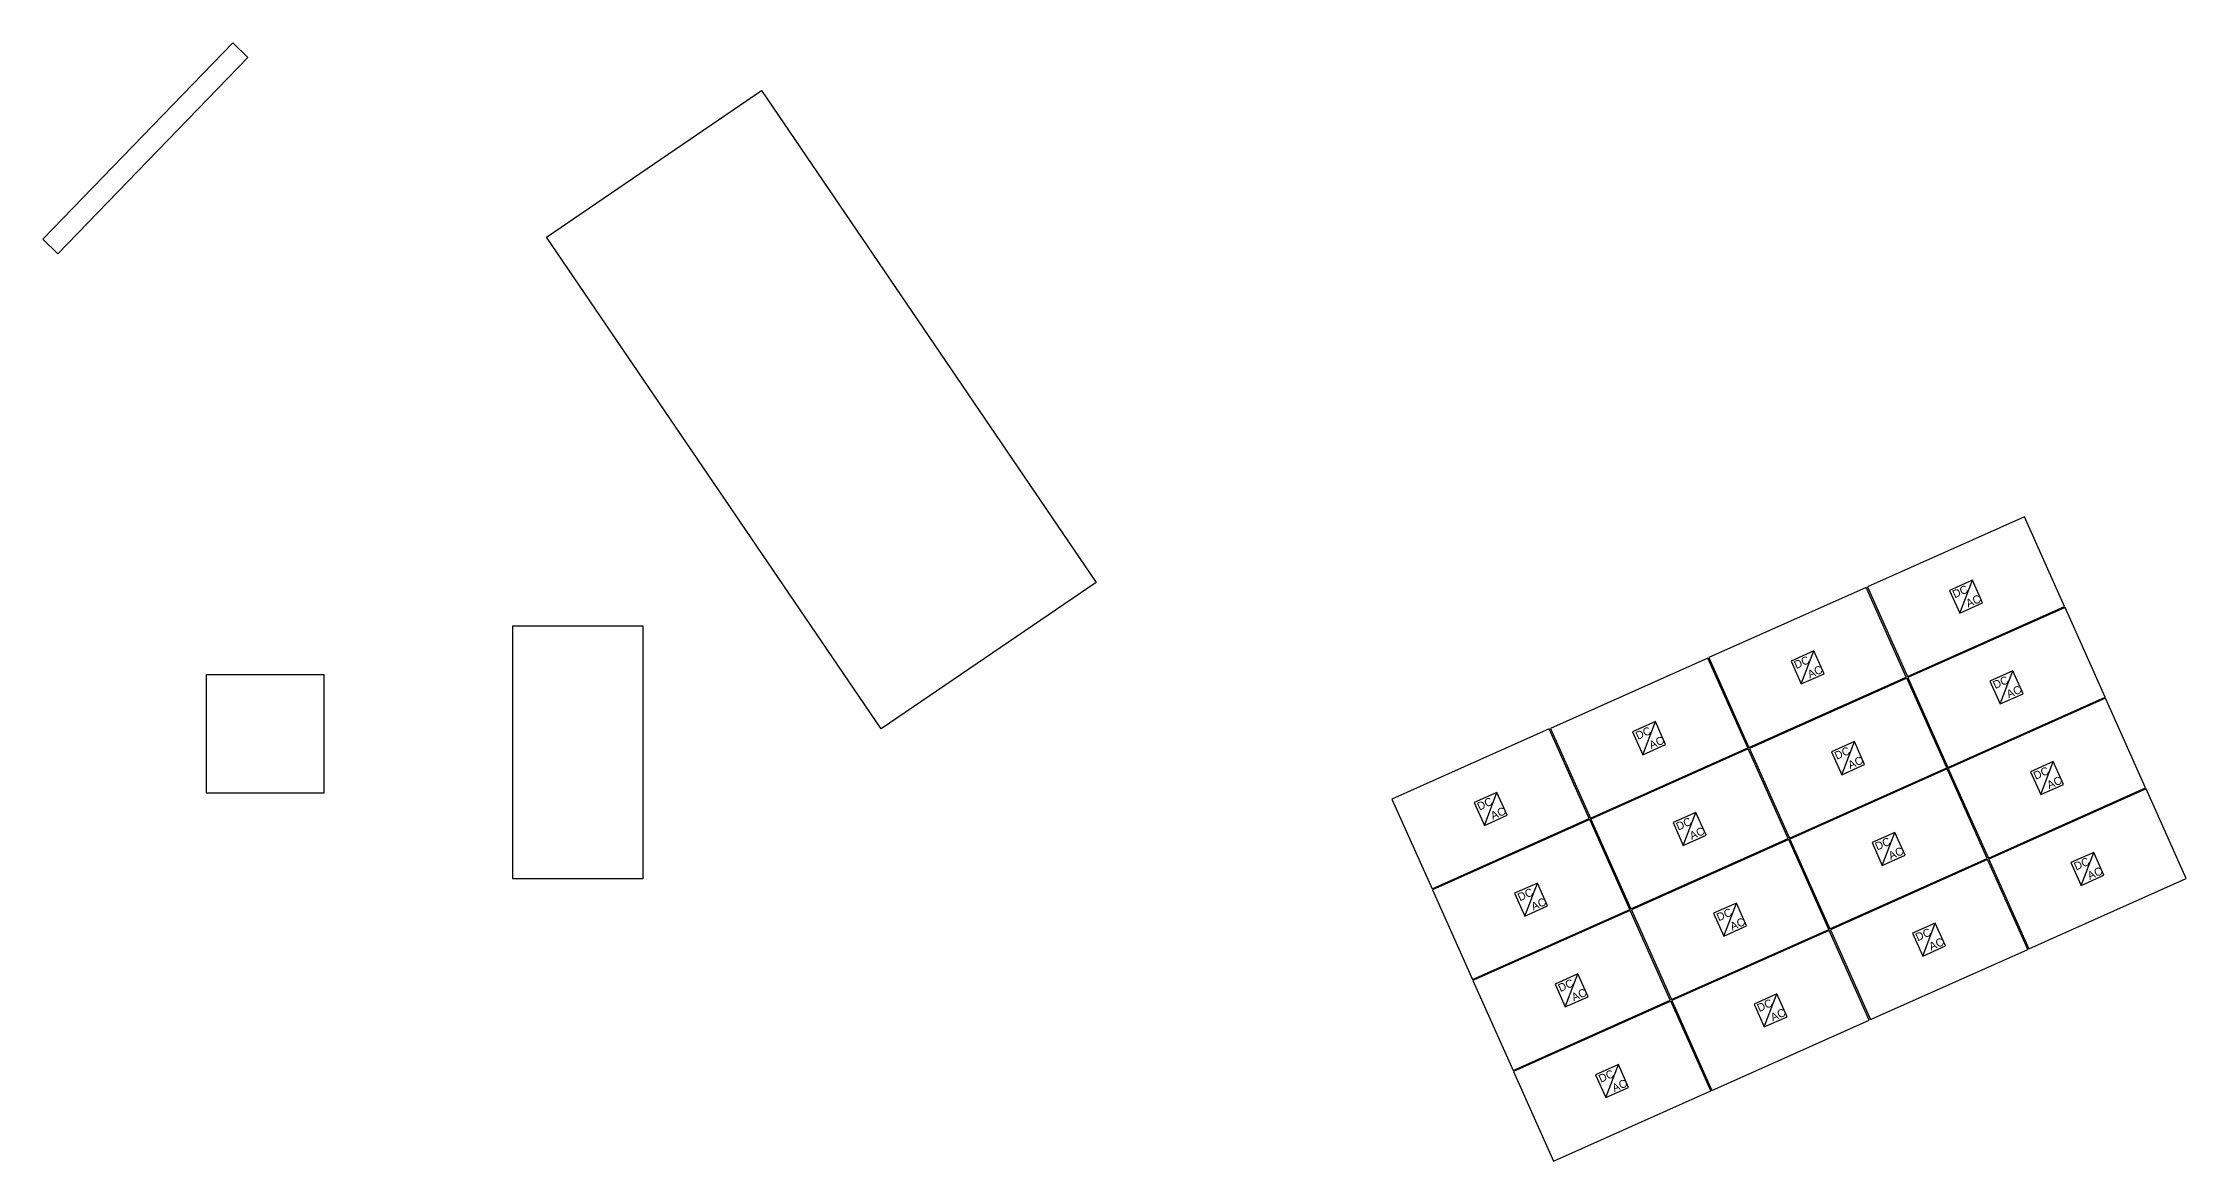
# Model space of a CAD drawing. Header units: feet. Extents: x -460 to -342, y -757 to -712.
# Drawn here: x -459.9 to -389.6, y -757.2 to -720.6 of the extents above; entities that cross this region are included whole.
import ezdxf

# ---------------------------------------------------------------- set-up
doc = ezdxf.new("R2010")
doc.units = ezdxf.units.FT
doc.layers.add('Modules', color=7, linetype='CONTINUOUS')
doc.layers.add('Obstructions', color=7, linetype='CONTINUOUS')

msp = doc.modelspace()

# ---------------------------------------------------------------- linework, layer by layer
at = {"layer": 'Modules', "color": 254}
for p, q in [((-394.916, -736.087), (-400.075, -738.389)), ((-393.603, -739.029), (-394.916, -736.087)), ((-400.113, -738.406), (-405.272, -740.709)), ((-398.8, -741.349), (-400.113, -738.406)), ((-400.075, -738.389), (-398.762, -741.332)), ((-396.631, -738.167), (-397.38, -738.502)), ((-397.38, -738.502), (-397.046, -739.251)), ((-397.046, -739.251), (-396.631, -738.167)), ((-396.297, -738.916), (-396.631, -738.167)), ((-398.762, -741.332), (-393.603, -739.029)), ((-393.588, -739.062), (-398.747, -741.365)), ((-397.046, -739.251), (-396.297, -738.916)), ((-392.275, -742.004), (-393.588, -739.062)), ((-405.31, -740.726), (-410.469, -743.029)), ((-403.997, -743.668), (-405.31, -740.726)), ((-405.272, -740.709), (-403.959, -743.651)), ((-401.829, -740.487), (-402.578, -740.821)), ((-402.578, -740.821), (-402.243, -741.57)), ((-402.243, -741.57), (-401.829, -740.487)), ((-401.494, -741.236), (-401.829, -740.487)), ((-403.959, -743.651), (-398.8, -741.349)), ((-398.785, -741.382), (-403.944, -743.684)), ((-402.243, -741.57), (-401.494, -741.236)), ((-397.472, -744.324), (-398.785, -741.382)), ((-398.747, -741.365), (-397.434, -744.307)), ((-395.304, -741.143), (-396.053, -741.477)), ((-396.053, -741.477), (-395.718, -742.226)), ((-395.718, -742.226), (-395.304, -741.143)), ((-394.969, -741.892), (-395.304, -741.143)), ((-397.434, -744.307), (-392.275, -742.004)), ((-392.26, -742.037), (-397.419, -744.34)), ((-395.718, -742.226), (-394.969, -741.892)), ((-390.947, -744.979), (-392.26, -742.037)), ((-410.469, -743.029), (-409.156, -745.971)), ((-407.026, -742.807), (-407.775, -743.141)), ((-407.44, -743.89), (-407.026, -742.807)), ((-406.691, -743.556), (-407.026, -742.807)), ((-410.507, -743.046), (-415.666, -745.348)), ((-409.194, -745.988), (-410.507, -743.046)), ((-409.156, -745.971), (-403.997, -743.668)), ((-403.982, -743.701), (-409.141, -746.004)), ((-407.775, -743.141), (-407.44, -743.89)), ((-407.44, -743.89), (-406.691, -743.556)), ((-402.669, -746.643), (-403.982, -743.701)), ((-403.944, -743.684), (-402.631, -746.626)), ((-400.501, -743.462), (-401.25, -743.797)), ((-400.915, -744.546), (-400.501, -743.462)), ((-400.166, -744.211), (-400.501, -743.462)), ((-402.631, -746.626), (-397.472, -744.324)), ((-397.457, -744.357), (-402.616, -746.659)), ((-401.25, -743.797), (-400.915, -744.546)), ((-400.915, -744.546), (-400.166, -744.211)), ((-396.144, -747.299), (-397.457, -744.357)), ((-397.419, -744.34), (-396.106, -747.282)), ((-393.976, -744.118), (-394.725, -744.452)), ((-394.39, -745.201), (-393.976, -744.118)), ((-393.641, -744.867), (-393.976, -744.118)), ((-412.223, -745.126), (-412.972, -745.461)), ((-412.637, -746.21), (-412.223, -745.126)), ((-411.888, -745.875), (-412.223, -745.126)), ((-396.106, -747.282), (-390.947, -744.979)), ((-390.932, -745.012), (-396.091, -747.315)), ((-394.725, -744.452), (-394.39, -745.201)), ((-394.39, -745.201), (-393.641, -744.867)), ((-389.619, -747.955), (-390.932, -745.012)), ((-415.666, -745.348), (-414.353, -748.291)), ((-412.972, -745.461), (-412.637, -746.21)), ((-405.698, -745.782), (-406.447, -746.116)), ((-406.112, -746.865), (-405.698, -745.782)), ((-405.363, -746.531), (-405.698, -745.782)), ((-414.353, -748.291), (-409.194, -745.988)), ((-409.179, -746.021), (-414.338, -748.323)), ((-412.637, -746.21), (-411.888, -745.875)), ((-407.866, -748.963), (-409.179, -746.021)), ((-409.141, -746.004), (-407.828, -748.946)), ((-406.447, -746.116), (-406.112, -746.865)), ((-406.112, -746.865), (-405.363, -746.531)), ((-399.173, -746.438), (-399.922, -746.772)), ((-399.587, -747.521), (-399.173, -746.438)), ((-398.838, -747.187), (-399.173, -746.438)), ((-407.828, -748.946), (-402.669, -746.643)), ((-402.654, -746.676), (-407.813, -748.979)), ((-401.341, -749.619), (-402.654, -746.676)), ((-402.616, -746.659), (-401.303, -749.602)), ((-399.922, -746.772), (-399.587, -747.521)), ((-399.587, -747.521), (-398.838, -747.187)), ((-392.648, -747.093), (-393.397, -747.427)), ((-393.062, -748.176), (-392.648, -747.093)), ((-392.313, -747.842), (-392.648, -747.093)), ((-401.303, -749.602), (-396.144, -747.299)), ((-396.129, -747.332), (-401.288, -749.635)), ((-394.816, -750.274), (-396.129, -747.332)), ((-396.091, -747.315), (-394.778, -750.257)), ((-394.778, -750.257), (-389.619, -747.955)), ((-393.397, -747.427), (-393.062, -748.176)), ((-393.062, -748.176), (-392.313, -747.842)), ((-414.338, -748.323), (-413.025, -751.266)), ((-410.895, -748.102), (-411.644, -748.436)), ((-411.644, -748.436), (-411.31, -749.185)), ((-411.31, -749.185), (-410.895, -748.102)), ((-410.561, -748.851), (-410.895, -748.102)), ((-413.025, -751.266), (-407.866, -748.963)), ((-407.851, -748.996), (-413.01, -751.299)), ((-411.31, -749.185), (-410.561, -748.851)), ((-406.538, -751.938), (-407.851, -748.996)), ((-407.813, -748.979), (-406.5, -751.921)), ((-404.37, -748.757), (-405.119, -749.091)), ((-405.119, -749.091), (-404.784, -749.84)), ((-404.784, -749.84), (-404.37, -748.757)), ((-404.036, -749.506), (-404.37, -748.757)), ((-406.5, -751.921), (-401.341, -749.619)), ((-401.326, -749.652), (-406.485, -751.954)), ((-404.784, -749.84), (-404.036, -749.506)), ((-400.013, -752.594), (-401.326, -749.652)), ((-401.288, -749.635), (-399.975, -752.577)), ((-397.845, -749.413), (-398.594, -749.747)), ((-398.594, -749.747), (-398.259, -750.496)), ((-398.259, -750.496), (-397.845, -749.413)), ((-397.51, -750.162), (-397.845, -749.413)), ((-399.975, -752.577), (-394.816, -750.274)), ((-398.259, -750.496), (-397.51, -750.162)), ((-413.01, -751.299), (-411.697, -754.241)), ((-409.567, -751.077), (-410.316, -751.411)), ((-410.316, -751.411), (-409.982, -752.16)), ((-409.982, -752.16), (-409.567, -751.077)), ((-409.233, -751.826), (-409.567, -751.077)), ((-411.697, -754.241), (-406.538, -751.938)), ((-406.523, -751.971), (-411.682, -754.274)), ((-409.982, -752.16), (-409.233, -751.826)), ((-405.21, -754.913), (-406.523, -751.971)), ((-406.485, -751.954), (-405.172, -754.896)), ((-403.042, -751.732), (-403.791, -752.067)), ((-403.791, -752.067), (-403.457, -752.816)), ((-403.457, -752.816), (-403.042, -751.732)), ((-402.708, -752.481), (-403.042, -751.732)), ((-405.172, -754.896), (-400.013, -752.594)), ((-403.457, -752.816), (-402.708, -752.481)), ((-411.682, -754.274), (-410.369, -757.216)), ((-408.239, -754.052), (-408.988, -754.386)), ((-408.654, -755.135), (-408.239, -754.052)), ((-407.905, -754.801), (-408.239, -754.052)), ((-410.369, -757.216), (-405.21, -754.913)), ((-408.988, -754.386), (-408.654, -755.135)), ((-408.654, -755.135), (-407.905, -754.801))]:
    msp.add_line(p, q, dxfattribs=at)
at = {"layer": 'Obstructions', "color": 252}
for p, q in [((-459.916, -726.992), (-453.687, -720.553)), ((-453.196, -721.027), (-459.425, -727.466)), ((-453.687, -720.553), (-453.196, -721.027)), ((-443.399, -726.926), (-436.34, -722.119)), ((-436.34, -722.119), (-425.366, -738.24)), ((-459.425, -727.466), (-459.916, -726.992)), ((-432.424, -743.047), (-443.399, -726.926)), ((-425.366, -738.24), (-432.424, -743.047)), ((-444.505, -747.966), (-444.505, -739.665)), ((-444.505, -739.665), (-440.236, -739.665)), ((-440.236, -739.665), (-440.236, -747.966)), ((-454.545, -741.264), (-450.699, -741.264)), ((-454.545, -745.147), (-454.545, -741.264)), ((-450.699, -741.264), (-450.699, -745.147)), ((-450.699, -745.147), (-454.545, -745.147)), ((-440.236, -747.966), (-444.505, -747.966))]:
    msp.add_line(p, q, dxfattribs=at)

# ---------------------------------------------------------------- texts
at = {"layer": 'Modules'}
for s, p in [('DC', (-397.209, -738.766)), ('AC', (-396.767, -739.072)), ('DC', (-402.406, -741.086)), ('AC', (-401.964, -741.392)), ('DC', (-395.881, -741.742)), ('AC', (-395.439, -742.047)), ('DC', (-407.603, -743.406)), ('AC', (-407.161, -743.711)), ('DC', (-401.078, -744.061)), ('AC', (-400.636, -744.367)), ('DC', (-394.553, -744.717)), ('AC', (-394.111, -745.023)), ('DC', (-412.8, -745.725)), ('AC', (-412.358, -746.031)), ('DC', (-406.275, -746.381)), ('AC', (-405.833, -746.687)), ('DC', (-399.75, -747.036)), ('AC', (-399.308, -747.342)), ('DC', (-393.225, -747.692)), ('AC', (-392.783, -747.998)), ('DC', (-411.472, -748.7)), ('AC', (-411.03, -749.006)), ('DC', (-404.947, -749.356)), ('AC', (-404.505, -749.662)), ('DC', (-398.422, -750.012)), ('AC', (-397.98, -750.317)), ('DC', (-410.144, -751.676)), ('AC', (-409.702, -751.981)), ('DC', (-403.619, -752.331)), ('AC', (-403.177, -752.637)), ('DC', (-408.816, -754.651)), ('AC', (-408.374, -754.957))]:
    msp.add_text(s, height=0.2625, rotation=24.05293, dxfattribs=at).set_placement(p)

doc.saveas('drawing.dxf')
